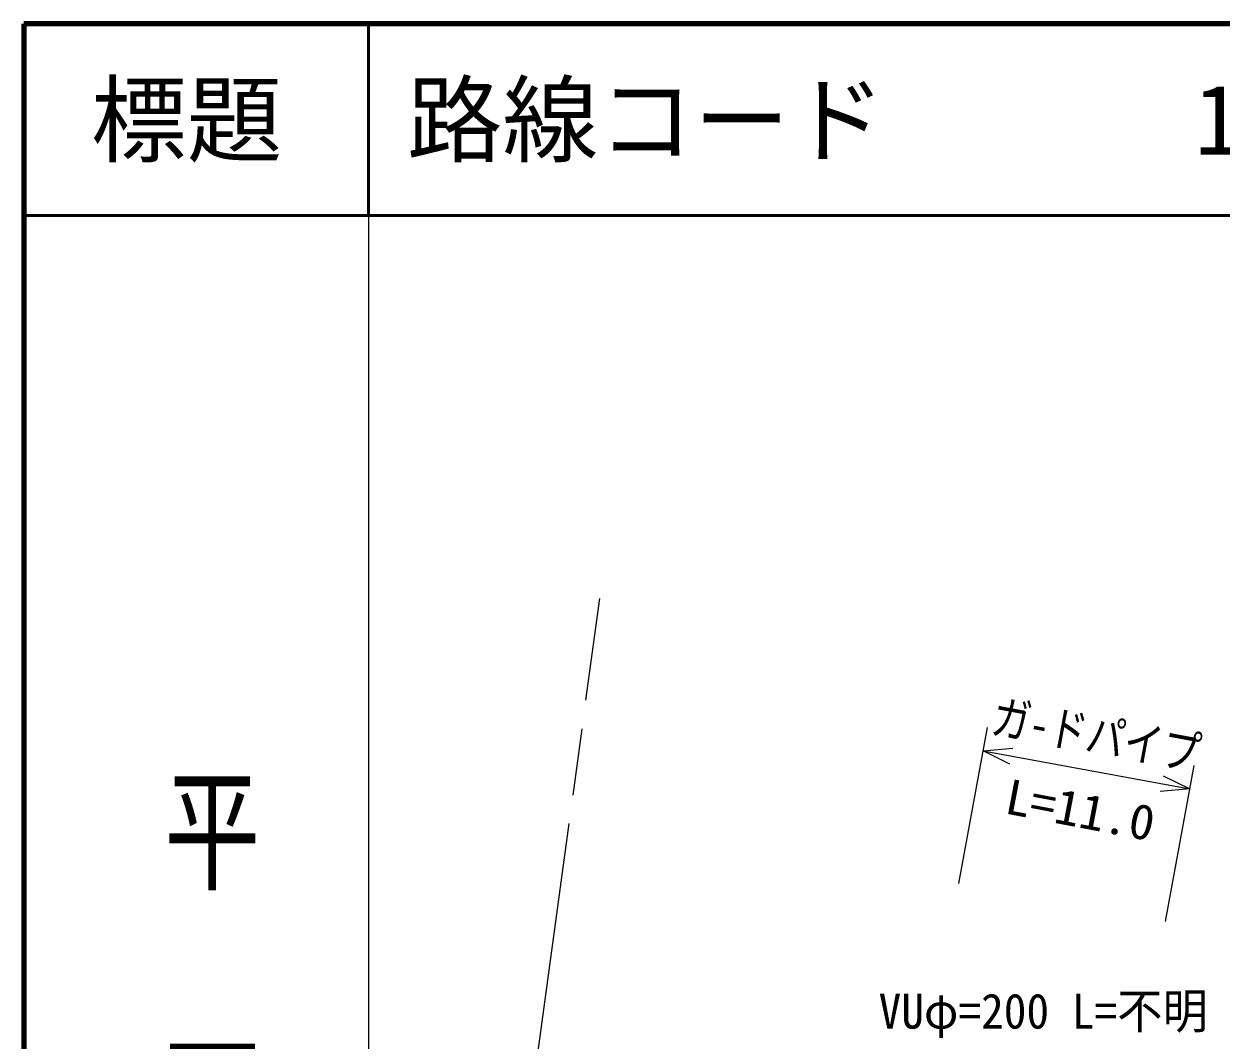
# Model space of a CAD drawing. Units: millimetres, scale not verified. Extents: x 40000 to 680000, y 20000 to 380000.
# Drawn here: x 40000 to 102538, y 326911 to 380000 of the extents above; entities that cross this region are included whole.
import ezdxf
from ezdxf.enums import TextEntityAlignment as Align

# ---------------------------------------------------------------- set-up
doc = ezdxf.new("R2010")
doc.units = ezdxf.units.MM
doc.header["$LTSCALE"] = 1000
doc.linetypes.add('CHAIN', pattern=[18.5, 12, -1.5, 3.5, -1.5])
for name, color, linetype, lineweight in [('M-BMK', 2, 'CHAIN', 13), ('M-STR-HTXT', 7, 'Continuous', 13), ('M-TTL', 2, 'Continuous', 140), ('M-TTL-BAND', 7, 'Continuous', 13), ('M-TTL-LINE', 7, 'Continuous', 50), ('M-TTL-TXT', 7, 'Continuous', 50)]:
    doc.layers.add(name, color=color, linetype=linetype, lineweight=lineweight)
doc.styles.add('@ＭＳ ゴシック', font='')
doc.styles.add('ＭＳ ゴシック', font='')
doc.styles.get('@ＭＳ ゴシック').set_extended_font_data('@MS Gothic')
doc.styles.get('ＭＳ ゴシック').set_extended_font_data('MS Gothic')

msp = doc.modelspace()

# ---------------------------------------------------------------- linework, layer by layer
at = {"layer": 'M-BMK'}
msp.add_line((64377, 307999), (70080, 349984), dxfattribs=at)
at = {"layer": 'M-STR-HTXT'}
for p, q in [((88837, 335088), (90336, 343248)), ((90110, 342017), (91661, 342159)), ((91509, 341333), (90110, 342017)), ((90110, 342017), (100912, 340033)), ((99640, 333104), (101138, 341264)), ((99513, 340717), (100912, 340033)), ((100912, 340033), (99361, 339891))]:
    msp.add_line(p, q, dxfattribs=at)
at = {"layer": 'M-TTL'}
for p, q in [((40000, 380000), (40000, 20000)), ((680000, 380000), (40000, 380000))]:
    msp.add_line(p, q, dxfattribs=at)
at = {"layer": 'M-TTL-BAND'}
msp.add_line((58000, 370000), (58000, 20000), dxfattribs=at)
at = {"layer": 'M-TTL-LINE'}
for p, q in [((58000, 380000), (58000, 370000)), ((40000, 370000), (680000, 370000))]:
    msp.add_line(p, q, dxfattribs=at)

# ---------------------------------------------------------------- texts
at = {"layer": 'M-STR-HTXT', "style": 'ＭＳ ゴシック'}
for s, rotation, width, p in [('ガ-ドパイプ', 349.5, 0.8, (90352, 342414)), ('L=11.0', 349.2, 1.05, (91056, 338229))]:
    msp.add_text(s, height=1833, rotation=rotation, dxfattribs=dict(at, width=width)).set_placement(p, align=Align.BOTTOM_LEFT)
at = {"layer": 'M-STR-HTXT', "style": 'ＭＳ ゴシック', "width": 0.95}
msp.add_text('VUφ=200 L=不明', height=1833, dxfattribs=at).set_placement((84647, 326959), align=Align.BOTTOM_LEFT)
at = {"layer": 'M-TTL-BAND', "style": '@ＭＳ ゴシック', "width": 1.4}
msp.add_text('平  面  図', height=3666, rotation=270, dxfattribs=at).set_placement((49777, 306475), align=Align.MIDDLE_RIGHT)
at = {"layer": 'M-TTL-TXT', "style": 'ＭＳ ゴシック'}
msp.add_text('標題', height=3666, dxfattribs=at).set_placement((48500, 375000), align=Align.MIDDLE_CENTER)
for s, p in [('路線コード', (60000, 375000)), ('115', (101142, 375000))]:
    msp.add_text(s, height=3666, dxfattribs=at).set_placement(p, align=Align.MIDDLE_LEFT)

doc.saveas('drawing.dxf')
